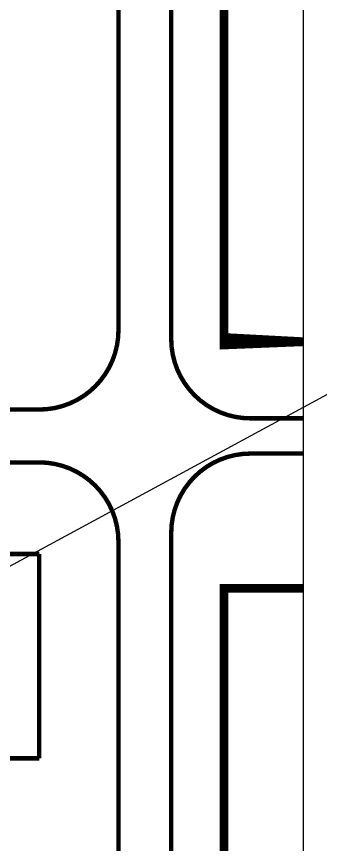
# Model space of a CAD drawing. Extents: x 238398 to 585159, y -66832 to 191977.
# Drawn here: x 378108 to 380516, y 92084 to 98635 of the extents above; entities that cross this region are included whole.
import ezdxf

# ---------------------------------------------------------------- set-up
doc = ezdxf.new("R2010")
doc.units = 0
doc.header["$LTSCALE"] = 1000
doc.header["$MEASUREMENT"] = 0
doc.layers.get('0').update_dxf_attribs({"color": 8})
doc.layers.add('PUB_HATCH', color=8, linetype='Continuous', lineweight=5)
doc.layers.add('Z-本期建构筑物', color=8, linetype='Continuous')

# ---------------------------------------------------------------- blocks, each defined once
blk = doc.blocks.new('asdasda')
at = {"layer": 'PUB_HATCH'}
for points, const_width in [([(68270.71196623053, 85616.09999993071), (68270.71196623053, 26916.08992496761)], 500.0000000000002), ([(74270.71196623053, 85616.09999993071), (74270.71196623053, 25916.08992496738)], 500.0000000000002), ([(89262.01512698829, 25616.09999951185), (80270.70419277251, 25616.09999993048), (80270.70419283025, 82616.09999993048), (89262.01512698829, 82616.10164768691)], 1000), ([(-3079.295653467067, 17916.08992496738), (59270.71196623053, 17916.08992496761)], 500.0000000000002), ([(83270.71196623053, 16916.08992496738), (89262.01512698829, 16916.08992496738)], 500.0000000000002), ([(83270.71196623053, 12916.08992496738), (89262.01512698829, 12916.08992496738)], 500.0000000000002), ([(74270.71196623053, 3916.089924967382), (74270.71196623053, -64383.90000006906)], 500.0000000000002), ([(68270.71196623053, 2916.089924967615), (68270.71196623053, -64383.90000006906)], 500.0000000000002), ([(49270.75793629978, 1516.03692401899), (59270.7579742521, 1516.036923553096)], 500.0000000000002), ([(59270.76164476853, -21688.31091650715), (59270.75793606602, 1516.036924484419)], 500.0000000000002), ([(49270.76158941258, -21688.31091697258), (59270.76164476853, -21688.31091650715)], 500.0000000000002)]:
    blk.add_lwpolyline(points, dxfattribs=dict(at, const_width=const_width))
at = {"layer": 'PUB_HATCH', "const_width": 500.0000000000002}
for points in [[(59270.71196623053, 17916.08992496761, 0.414213562373094), (68270.71196623053, 26916.08992496761)], [(74270.71196623053, 25916.08992496738, 0.4142135623730935), (83270.71196623053, 16916.08992496738)], [(83270.71196623053, 12916.08992496738, 0.4142135623730967), (74270.71196623053, 3916.089924967382)], [(43470.73127923626, 4216.100000000326), (43470.73127923626, 7916.089924967615, -0.4142135623730951), (47470.73127923626, 11916.08992496761), (59270.71196623053, 11916.08992496761)], [(68270.71196623053, 2916.089924967615, 0.4142135623730961), (59270.71196623053, 11916.08992496761)]]:
    blk.add_lwpolyline(points, format="xyb", dxfattribs=at)
at = {"layer": 'PUB_HATCH', "ltscale": 100, "const_width": 1000}
blk.add_lwpolyline([(80270.74402235914, -64383.90000006906), (80270.74402235914, -2383.900000069058), (89262.01512698829, -2383.900000069058)], dxfattribs=at)
at = {"layer": 'Z-本期建构筑物'}
blk.add_lwpolyline([(-117977.7844908219, 120576.9512041183), (89262.01512698829, 120576.9512041183), (89262.01512698829, -106814.4487562971), (-117977.7844908219, -106814.4487562971)], close=True, dxfattribs=at)

msp = doc.modelspace()

# ---------------------------------------------------------------- linework, layer by layer
msp.add_line((376993.4272460171, 93713.59650670871), (380735.7142924928, 95735.36766632291))

# ---------------------------------------------------------------- block references
at = {"layer": 'Z-本期建构筑物', "xscale": 0.06969599996227771, "yscale": 0.06969599996227771, "zscale": 0.06969599996227771}
msp.add_blockref('asdasda', (374157.0761227357, 94276.46754905727), dxfattribs=at)

doc.saveas('drawing.dxf')
